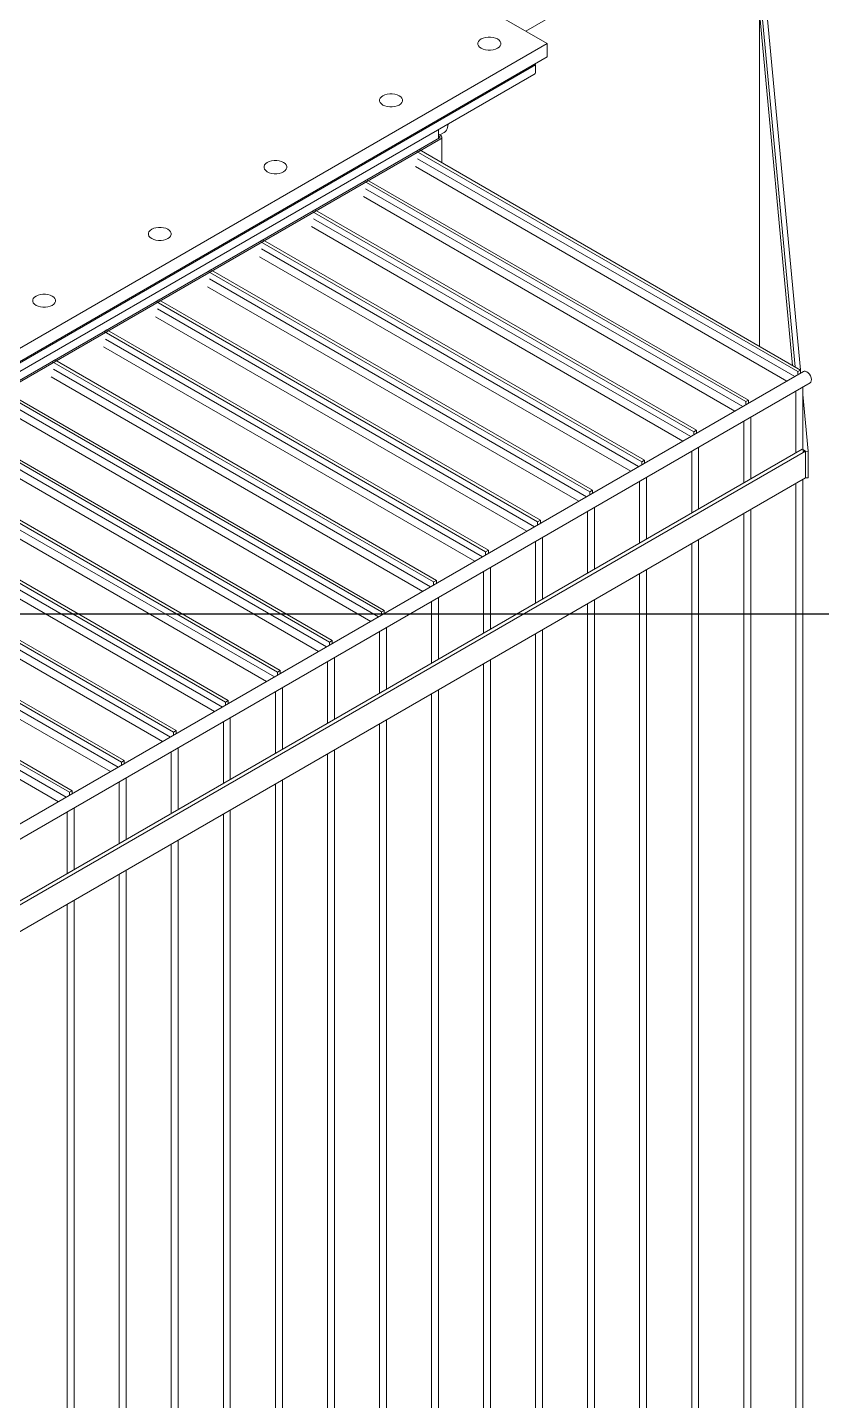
# Model space of a CAD drawing. Header units: millimetres. Extents: x 30710 to 48779, y -19256 to -8564.
# Drawn here: x 40438 to 40924, y -16053 to -15214 of the extents above; entities that cross this region are included whole.
import ezdxf

# ---------------------------------------------------------------- set-up
doc = ezdxf.new("R2010")
doc.units = ezdxf.units.MM
doc.header["$LTSCALE"] = 10
doc.layers.get('Defpoints').update_dxf_attribs({"lineweight": 25})
doc.layers.add('粗实线', color=4, linetype='Continuous', lineweight=18)

msp = doc.modelspace()

# ---------------------------------------------------------------- linework, layer by layer
at = {"layer": 'Defpoints'}
msp.add_line((30710.22, -15572.161), (45830.22, -15572.161), dxfattribs=at)
at = {"layer": '粗实线'}
for p, q in [((40756.199, -15223.544), (40456.512, -15050.538)), ((40885.953, -15133.501), (40743.089, -15215.975)), ((40884.747, -15175.069), (40907.884, -15421.171)), ((40887.451, -15171.877), (40911.061, -15423.005)), ((40884.747, -15191.4), (40906.261, -15420.234)), ((40885.953, -15408.511), (40885.953, -15204.233)), ((40027.879, -15643.994), (40756.199, -15223.544)), ((40756.199, -15231.71), (40756.199, -15223.544)), ((40027.879, -15652.16), (40756.199, -15231.71)), ((40749.128, -15236.609), (40027.879, -15652.977)), ((40027.879, -15658.232), (40748.022, -15242.503)), ((40749.128, -15236.609), (40747.713, -15236.609)), ((40748.421, -15236.2), (40749.128, -15236.609)), ((40749.128, -15240.961), (40749.128, -15236.609)), ((40689.731, -15281.518), (40689.731, -15276.153)), ((40695.33, -15274.775), (40695.714, -15272.7)), ((40027.314, -15663.924), (40690.297, -15281.192)), ((40028.162, -15664.414), (40691.146, -15281.682)), ((40689.731, -15278.906), (40691.146, -15279.722)), ((40689.731, -15279.886), (40690.297, -15280.212)), ((40690.581, -15279.397), (40693.267, -15277.846)), ((40691.848, -15296.456), (40691.848, -15280.702)), ((40676.155, -15289.356), (40677.852, -15288.376)), ((40909.5, -15424.063), (40676.155, -15289.356)), ((40907.621, -15427.061), (40677.003, -15293.929)), ((40911.197, -15423.084), (40677.852, -15288.376)), ((40902.851, -15429.815), (40675.731, -15298.702)), ((40644.335, -15307.725), (40646.032, -15306.746)), ((40877.68, -15442.433), (40644.335, -15307.725)), ((40879.377, -15441.453), (40646.032, -15306.746)), ((40871.031, -15448.184), (40643.911, -15317.071)), ((40875.801, -15445.43), (40645.184, -15312.298)), ((40612.515, -15326.094), (40614.212, -15325.115)), ((40845.861, -15460.802), (40612.515, -15326.094)), ((40847.558, -15459.822), (40614.212, -15325.115)), ((40839.211, -15466.553), (40612.091, -15335.44)), ((40843.981, -15463.8), (40613.364, -15330.667)), ((40580.695, -15344.464), (40582.393, -15343.484)), ((40815.738, -15478.191), (40582.393, -15343.484)), ((40814.041, -15479.171), (40580.695, -15344.464)), ((40812.162, -15482.169), (40581.544, -15349.036)), ((40807.391, -15484.923), (40580.271, -15353.809)), ((40548.876, -15362.833), (40550.573, -15361.853)), ((40782.221, -15497.54), (40548.876, -15362.833)), ((40780.342, -15500.538), (40549.724, -15367.405)), ((40783.918, -15496.56), (40550.573, -15361.853)), ((40775.571, -15503.292), (40548.451, -15372.178)), ((40517.056, -15381.202), (40518.753, -15380.222)), ((40750.401, -15515.909), (40517.056, -15381.202)), ((40748.522, -15518.907), (40517.904, -15385.774)), ((40752.098, -15514.93), (40518.753, -15380.222)), ((40743.752, -15521.661), (40516.632, -15390.547)), ((40485.236, -15399.571), (40486.933, -15398.591)), ((40718.581, -15534.278), (40485.236, -15399.571)), ((40720.278, -15533.299), (40486.933, -15398.591)), ((40711.932, -15540.03), (40484.812, -15408.917)), ((40716.702, -15537.276), (40486.085, -15404.144)), ((40453.416, -15417.94), (40455.113, -15416.961)), ((40686.761, -15552.648), (40453.416, -15417.94)), ((40688.459, -15551.668), (40455.113, -15416.961)), ((40912.945, -15423.988), (40273.013, -15793.412)), ((40680.112, -15558.399), (40452.992, -15427.286)), ((40684.882, -15555.646), (40454.265, -15422.513)), ((40909.5, -15424.063), (40911.197, -15423.084)), ((40909.5, -15425.976), (40909.5, -15424.063)), ((40911.197, -15423.084), (40911.197, -15424.997)), ((40911.197, -15424.451), (40911.246, -15424.969)), ((40277.013, -15800.341), (40916.945, -15430.916)), ((40654.942, -15571.017), (40421.596, -15436.309)), ((40656.639, -15570.037), (40423.293, -15435.33)), ((40908.227, -15473.791), (40908.227, -15435.949)), ((40912.47, -15433.499), (40912.47, -15471.75)), ((40653.063, -15574.015), (40422.445, -15440.882)), ((40877.68, -15442.433), (40879.377, -15441.453)), ((40877.68, -15444.346), (40877.68, -15442.433)), ((40879.377, -15441.453), (40879.377, -15443.366)), ((40912.47, -15437.989), (40915.736, -15472.723)), ((40648.292, -15576.769), (40421.172, -15445.655)), ((40880.65, -15451.869), (40880.65, -15489.711)), ((40623.122, -15589.386), (40389.777, -15454.679)), ((40621.243, -15592.384), (40390.625, -15459.251)), ((40624.819, -15588.406), (40391.474, -15453.699)), ((40845.861, -15460.802), (40847.558, -15459.822)), ((40845.861, -15462.715), (40845.861, -15460.802)), ((40847.558, -15459.822), (40847.558, -15461.735)), ((40876.408, -15492.16), (40876.408, -15454.318)), ((40616.472, -15595.138), (40389.352, -15464.024)), ((40848.83, -15470.238), (40848.83, -15508.08)), ((40912.47, -15469.945), (40912.74, -15472.817)), ((40912.116, -15471.545), (40272.185, -15840.97)), ((40914.238, -15472.77), (40274.306, -15842.195)), ((40591.302, -15607.755), (40357.957, -15473.048)), ((40589.423, -15610.753), (40358.805, -15477.62)), ((40592.999, -15606.775), (40359.654, -15472.068)), ((40814.041, -15479.171), (40815.738, -15478.191)), ((40815.738, -15478.191), (40815.738, -15480.104)), ((40844.588, -15510.529), (40844.588, -15472.687)), ((40914.238, -15472.77), (40912.116, -15471.545)), ((40915.736, -15472.723), (40912.74, -15472.817)), ((40914.238, -15489.101), (40914.238, -15472.77)), ((40915.736, -15489.054), (40915.736, -15472.723)), ((40584.653, -15613.507), (40357.533, -15482.393)), ((40814.041, -15481.084), (40814.041, -15479.171)), ((40274.306, -15858.526), (40914.238, -15489.101)), ((40559.482, -15626.124), (40326.137, -15491.417)), ((40561.179, -15625.145), (40327.834, -15490.437)), ((40812.768, -15528.898), (40812.768, -15491.056)), ((40817.011, -15488.607), (40817.011, -15526.449)), ((40908.227, -16339.324), (40908.227, -15492.571)), ((40912.47, -15490.121), (40912.47, -16337.283)), ((40914.238, -15489.101), (40915.736, -15489.054)), ((40552.833, -15631.876), (40325.713, -15500.763)), ((40557.603, -15629.122), (40326.986, -15495.99)), ((40782.221, -15497.54), (40783.918, -15496.56)), ((40782.221, -15499.453), (40782.221, -15497.54)), ((40783.918, -15496.56), (40783.918, -15498.474)), ((40527.662, -15644.494), (40294.317, -15509.786)), ((40529.36, -15643.514), (40296.014, -15508.807)), ((40780.948, -15547.267), (40780.948, -15509.425)), ((40785.191, -15506.976), (40785.191, -15544.818)), ((40876.408, -16357.693), (40876.408, -15510.94)), ((40880.65, -15508.491), (40880.65, -16355.244)), ((40521.013, -15650.245), (40293.893, -15519.132)), ((40525.783, -15647.491), (40295.166, -15514.359)), ((40750.401, -15515.909), (40752.098, -15514.93)), ((40750.401, -15517.822), (40750.401, -15515.909)), ((40752.098, -15514.93), (40752.098, -15516.843)), ((40495.843, -15662.863), (40262.497, -15528.155)), ((40497.54, -15661.883), (40264.194, -15527.176)), ((40749.128, -15565.636), (40749.128, -15527.795)), ((40753.371, -15525.345), (40753.371, -15563.187)), ((40848.83, -15526.86), (40848.83, -16373.613)), ((40493.964, -15665.861), (40263.346, -15532.728)), ((40718.581, -15534.278), (40720.278, -15533.299)), ((40718.581, -15536.192), (40718.581, -15534.278)), ((40720.278, -15533.299), (40720.278, -15535.212)), ((40844.588, -16376.062), (40844.588, -15529.309)), ((40465.72, -15680.252), (40232.375, -15545.545)), ((40489.193, -15668.614), (40262.073, -15537.501)), ((40721.551, -15543.714), (40721.551, -15581.556)), ((40817.011, -15545.229), (40817.011, -16391.982)), ((40464.023, -15681.232), (40230.678, -15546.525)), ((40462.144, -15684.23), (40231.526, -15551.097)), ((40686.761, -15552.648), (40688.459, -15551.668)), ((40686.761, -15554.561), (40686.761, -15552.648)), ((40688.459, -15551.668), (40688.459, -15553.581)), ((40717.308, -15584.006), (40717.308, -15546.164)), ((40812.768, -16394.431), (40812.768, -15547.678)), ((40457.373, -15686.984), (40230.253, -15555.87)), ((40689.731, -15562.084), (40689.731, -15599.926)), ((40654.942, -15571.017), (40656.639, -15570.037)), ((40654.942, -15572.93), (40654.942, -15571.017)), ((40656.639, -15570.037), (40656.639, -15571.95)), ((40685.489, -15602.375), (40685.489, -15564.533)), ((40780.948, -16412.801), (40780.948, -15566.047)), ((40785.191, -15563.598), (40785.191, -16410.351)), ((40653.669, -15620.744), (40653.669, -15582.902)), ((40657.912, -15580.453), (40657.912, -15618.295)), ((40749.128, -16431.17), (40749.128, -15584.417)), ((40753.371, -15581.967), (40753.371, -16428.721)), ((40623.122, -15589.386), (40624.819, -15588.406)), ((40623.122, -15591.299), (40623.122, -15589.386)), ((40624.819, -15588.406), (40624.819, -15590.319)), ((40621.849, -15639.113), (40621.849, -15601.271)), ((40626.092, -15598.822), (40626.092, -15636.664)), ((40717.308, -16449.539), (40717.308, -15602.786)), ((40721.551, -15600.336), (40721.551, -16447.09)), ((40591.302, -15607.755), (40592.999, -15606.775)), ((40591.302, -15609.668), (40591.302, -15607.755)), ((40592.999, -15606.775), (40592.999, -15608.689)), ((40590.029, -15657.482), (40590.029, -15619.64)), ((40594.272, -15617.191), (40594.272, -15655.033)), ((40685.489, -16467.908), (40685.489, -15621.155)), ((40689.731, -15618.706), (40689.731, -16465.459)), ((40559.482, -15626.124), (40561.179, -15625.145)), ((40559.482, -15628.037), (40559.482, -15626.124)), ((40561.179, -15625.145), (40561.179, -15627.058)), ((40558.209, -15675.852), (40558.209, -15638.01)), ((40562.452, -15635.56), (40562.452, -15673.402)), ((40657.912, -15637.075), (40657.912, -16483.828)), ((40527.662, -15644.494), (40529.36, -15643.514)), ((40527.662, -15646.407), (40527.662, -15644.494)), ((40529.36, -15643.514), (40529.36, -15645.427)), ((40653.669, -16486.277), (40653.669, -15639.524)), ((40530.632, -15653.93), (40530.632, -15691.772)), ((40495.843, -15662.863), (40497.54, -15661.883)), ((40495.843, -15664.776), (40495.843, -15662.863)), ((40497.54, -15661.883), (40497.54, -15663.796)), ((40526.39, -15694.221), (40526.39, -15656.379)), ((40621.849, -16504.646), (40621.849, -15657.893)), ((40626.092, -15655.444), (40626.092, -16502.197)), ((40494.57, -15712.59), (40494.57, -15674.748)), ((40498.813, -15672.299), (40498.813, -15710.141)), ((40590.029, -16523.016), (40590.029, -15676.262)), ((40594.272, -15673.813), (40594.272, -16520.566)), ((40464.023, -15681.232), (40465.72, -15680.252)), ((40464.023, -15683.145), (40464.023, -15681.232)), ((40465.72, -15680.252), (40465.72, -15682.165)), ((40462.75, -15730.959), (40462.75, -15693.117)), ((40466.993, -15690.668), (40466.993, -15728.51)), ((40558.209, -16541.385), (40558.209, -15694.632)), ((40562.452, -15692.182), (40562.452, -16538.936)), ((40526.39, -16559.754), (40526.39, -15713.001)), ((40530.632, -15710.552), (40530.632, -16557.305)), ((40498.813, -15728.921), (40498.813, -16575.674)), ((40494.57, -16578.123), (40494.57, -15731.37)), ((40466.993, -15747.29), (40466.993, -16594.043)), ((40462.75, -16596.492), (40462.75, -15749.739))]:
    msp.add_line(p, q, dxfattribs=at)
for points in [[(40715.894, -15226.402), (40717.12, -15226.966), (40718.532, -15227.358), (40720.06, -15227.56), (40721.628, -15227.56), (40723.156, -15227.358), (40724.568, -15226.966), (40725.794, -15226.402), (40726.771, -15225.694), (40727.451, -15224.879), (40727.8, -15223.997), (40727.8, -15223.092), (40727.451, -15222.209), (40726.771, -15221.394), (40725.794, -15220.687), (40724.568, -15220.122), (40723.156, -15219.73), (40721.628, -15219.528), (40720.06, -15219.528), (40718.532, -15219.73), (40717.12, -15220.122), (40715.894, -15220.687), (40714.917, -15221.394), (40714.237, -15222.209), (40713.888, -15223.092), (40713.888, -15223.997), (40714.237, -15224.879), (40714.917, -15225.694), (40715.894, -15226.402)], [(40655.79, -15261.099), (40654.813, -15260.391), (40654.133, -15259.576), (40653.784, -15258.694), (40653.784, -15257.789), (40654.133, -15256.907), (40654.813, -15256.091), (40655.79, -15255.384), (40657.016, -15254.82), (40658.428, -15254.427), (40659.956, -15254.226), (40661.524, -15254.226), (40663.052, -15254.427), (40664.464, -15254.82), (40665.69, -15255.384), (40666.667, -15256.091), (40667.347, -15256.907), (40667.696, -15257.789), (40667.696, -15258.694), (40667.347, -15259.576), (40666.667, -15260.391), (40665.69, -15261.099), (40664.464, -15261.663), (40663.052, -15262.056), (40661.524, -15262.257), (40659.956, -15262.257), (40658.428, -15262.056), (40657.016, -15261.663), (40655.79, -15261.099)], [(40585.08, -15301.919), (40584.102, -15301.212), (40583.422, -15300.397), (40583.073, -15299.514), (40583.073, -15298.609), (40583.422, -15297.727), (40584.102, -15296.912), (40585.08, -15296.204), (40586.305, -15295.64), (40587.717, -15295.248), (40589.246, -15295.046), (40590.813, -15295.046), (40592.341, -15295.248), (40593.754, -15295.64), (40594.979, -15296.204), (40595.956, -15296.912), (40596.636, -15297.727), (40596.985, -15298.609), (40596.985, -15299.514), (40596.636, -15300.397), (40595.956, -15301.212), (40594.979, -15301.919), (40593.754, -15302.483), (40592.341, -15302.876), (40590.813, -15303.077), (40589.246, -15303.077), (40587.717, -15302.876), (40586.305, -15302.483), (40585.08, -15301.919)], [(40514.369, -15342.74), (40513.392, -15342.032), (40512.711, -15341.217), (40512.363, -15340.335), (40512.363, -15339.43), (40512.711, -15338.548), (40513.392, -15337.732), (40514.369, -15337.025), (40515.594, -15336.461), (40517.007, -15336.068), (40518.535, -15335.867), (40520.102, -15335.867), (40521.631, -15336.068), (40523.043, -15336.461), (40524.268, -15337.025), (40525.246, -15337.732), (40525.926, -15338.548), (40526.275, -15339.43), (40526.275, -15340.335), (40525.926, -15341.217), (40525.246, -15342.032), (40524.268, -15342.74), (40523.043, -15343.304), (40521.631, -15343.697), (40520.102, -15343.898), (40518.535, -15343.898), (40517.007, -15343.697), (40515.594, -15343.304), (40514.369, -15342.74)], [(40443.658, -15383.56), (40442.681, -15382.853), (40442.001, -15382.037), (40441.652, -15381.155), (40441.652, -15380.25), (40442.001, -15379.368), (40442.681, -15378.553), (40443.658, -15377.845), (40444.884, -15377.281), (40446.296, -15376.888), (40447.824, -15376.687), (40449.392, -15376.687), (40450.92, -15376.888), (40452.332, -15377.281), (40453.558, -15377.845), (40454.535, -15378.553), (40455.215, -15379.368), (40455.564, -15380.25), (40455.564, -15381.155), (40455.215, -15382.037), (40454.535, -15382.853), (40453.558, -15383.56), (40452.332, -15384.124), (40450.92, -15384.517), (40449.392, -15384.718), (40447.824, -15384.718), (40446.296, -15384.517), (40444.884, -15384.124), (40443.658, -15383.56)], [(40916.945, -15430.916), (40917.394, -15430.499), (40917.702, -15429.771), (40917.765, -15428.836), (40917.578, -15427.779), (40917.156, -15426.692), (40916.538, -15425.673), (40915.779, -15424.812), (40914.945, -15424.186)]]:
    msp.add_lwpolyline(points, dxfattribs=at)
for centre, radius, start, end in [((40690.711, -15273.901), 4.701, 302.933293, 349.281258), ((40690.111, -15280.702), 0.524, 290.783421, 69.216579), ((40690.774, -15280.702), 1.048, 290.783421, 69.216579), ((40913.779, -15425.762), 1.961, 53.513734, 115.175808)]:
    msp.add_arc(centre, radius, start, end, dxfattribs=at)
msp.add_ellipse((40745.352, -15240.961), major_axis=(3.776, 0), ratio=0.5773815, start_param=5.4977059, end_param=6.2831853, dxfattribs=at)
msp.add_ellipse((40745.352, -15240.961), major_axis=(3.776, 0), ratio=0.5773815, start_param=5.4977059, end_param=6.2831853, dxfattribs=at)

doc.saveas('drawing.dxf')
